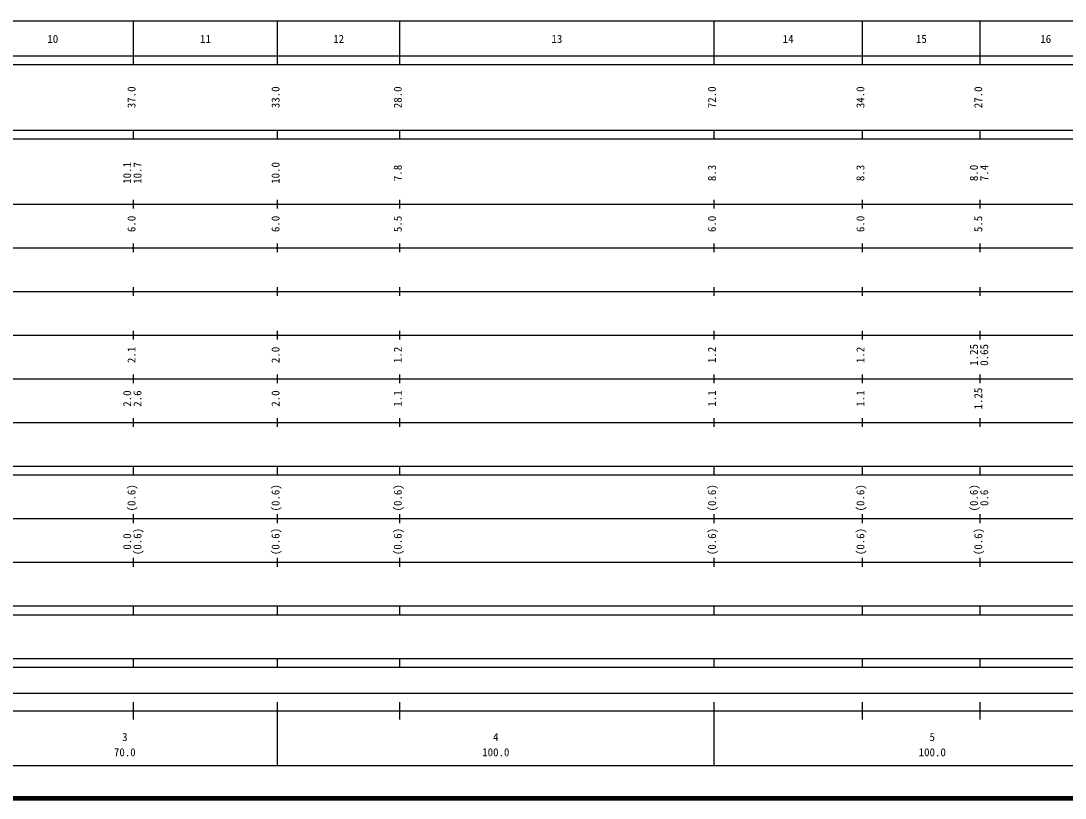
# Model space of a CAD drawing. Units: millimetres on the paper, enlarged 1000 times. Extents: x 40000 to 680000, y 20000 to 380000.
# Drawn here: x 209193 to 448442, y 20000 to 198000 of the extents above; entities that cross this region are included whole.
import ezdxf
from ezdxf.enums import TextEntityAlignment as Align

# ---------------------------------------------------------------- set-up
doc = ezdxf.new("R2010")
doc.units = ezdxf.units.MM
doc.header["$LTSCALE"] = 1000
doc.layers.add('M-TTL', color=2, linetype='Continuous', lineweight=140)
doc.layers.add('M-TTL-BAND', color=7, linetype='Continuous', lineweight=25)
doc.styles.add('ＭＳ ゴシック', font='')
doc.styles.get('ＭＳ ゴシック').set_extended_font_data('MS Gothic')

msp = doc.modelspace()

# ---------------------------------------------------------------- linework, layer by layer
at = {"layer": 'M-TTL'}
msp.add_line((40000, 20000), (680000, 20000), dxfattribs=at)
at = {"layer": 'M-TTL-BAND'}
for p, q in [((68000, 198000), (579000, 198000)), ((235000, 188000), (235000, 198000)), ((268000, 188000), (268000, 198000)), ((296000, 188000), (296000, 198000)), ((368000, 188000), (368000, 198000)), ((402000, 188000), (402000, 198000)), ((429000, 188000), (429000, 198000)), ((40000, 190000), (579000, 190000)), ((40000, 188000), (579000, 188000)), ((40000, 173000), (579000, 173000)), ((235000, 171000), (235000, 173000)), ((268000, 171000), (268000, 173000)), ((296000, 171000), (296000, 173000)), ((368000, 171000), (368000, 173000)), ((402000, 171000), (402000, 173000)), ((429000, 171000), (429000, 173000)), ((40000, 171000), (579000, 171000)), ((40000, 156000), (579000, 156000)), ((235000, 155000), (235000, 157000)), ((268000, 155000), (268000, 157000)), ((296000, 155000), (296000, 157000)), ((368000, 155000), (368000, 157000)), ((402000, 155000), (402000, 157000)), ((429000, 155000), (429000, 157000)), ((46000, 146000), (579000, 146000)), ((235000, 145000), (235000, 147000)), ((268000, 145000), (268000, 147000)), ((296000, 145000), (296000, 147000)), ((368000, 145000), (368000, 147000)), ((402000, 145000), (402000, 147000)), ((429000, 145000), (429000, 147000)), ((235000, 135000), (235000, 137000)), ((268000, 135000), (268000, 137000)), ((296000, 135000), (296000, 137000)), ((368000, 135000), (368000, 137000)), ((402000, 135000), (402000, 137000)), ((429000, 135000), (429000, 137000)), ((52000, 136000), (579000, 136000)), ((235000, 125000), (235000, 127000)), ((268000, 125000), (268000, 127000)), ((296000, 125000), (296000, 127000)), ((368000, 125000), (368000, 127000)), ((402000, 125000), (402000, 127000)), ((429000, 125000), (429000, 127000)), ((46000, 126000), (579000, 126000)), ((52000, 116000), (579000, 116000)), ((235000, 115000), (235000, 117000)), ((268000, 115000), (268000, 117000)), ((296000, 115000), (296000, 117000)), ((368000, 115000), (368000, 117000)), ((402000, 115000), (402000, 117000)), ((429000, 115000), (429000, 117000)), ((46000, 106000), (579000, 106000)), ((235000, 105000), (235000, 107000)), ((268000, 105000), (268000, 107000)), ((296000, 105000), (296000, 107000)), ((368000, 105000), (368000, 107000)), ((402000, 105000), (402000, 107000)), ((429000, 105000), (429000, 107000)), ((40000, 96000), (579000, 96000)), ((235000, 94000), (235000, 96000)), ((268000, 94000), (268000, 96000)), ((296000, 94000), (296000, 96000)), ((368000, 94000), (368000, 96000)), ((402000, 94000), (402000, 96000)), ((429000, 94000), (429000, 96000)), ((40000, 94000), (579000, 94000)), ((49000, 84000), (579000, 84000)), ((235000, 83000), (235000, 85000)), ((268000, 83000), (268000, 85000)), ((296000, 83000), (296000, 85000)), ((368000, 83000), (368000, 85000)), ((402000, 83000), (402000, 85000)), ((429000, 83000), (429000, 85000)), ((235000, 73000), (235000, 75000)), ((268000, 73000), (268000, 75000)), ((296000, 73000), (296000, 75000)), ((368000, 73000), (368000, 75000)), ((402000, 73000), (402000, 75000)), ((429000, 73000), (429000, 75000)), ((40000, 74000), (579000, 74000)), ((40000, 64000), (579000, 64000)), ((235000, 62000), (235000, 64000)), ((268000, 62000), (268000, 64000)), ((296000, 62000), (296000, 64000)), ((368000, 62000), (368000, 64000)), ((402000, 62000), (402000, 64000)), ((429000, 62000), (429000, 64000)), ((40000, 62000), (579000, 62000)), ((40000, 52000), (579000, 52000)), ((235000, 50000), (235000, 52000)), ((268000, 50000), (268000, 52000)), ((296000, 50000), (296000, 52000)), ((368000, 50000), (368000, 52000)), ((402000, 50000), (402000, 52000)), ((429000, 50000), (429000, 52000)), ((40000, 50000), (579000, 50000)), ((71000, 44000), (565000, 44000)), ((235000, 38000), (235000, 42000)), ((268000, 27500), (268000, 42000)), ((296000, 38000), (296000, 42000)), ((368000, 27500), (368000, 42000)), ((402000, 38000), (402000, 42000)), ((429000, 38000), (429000, 42000)), ((40000, 40000), (579000, 40000)), ((68000, 27500), (579000, 27500))]:
    msp.add_line(p, q, dxfattribs=at)

# ---------------------------------------------------------------- texts
at = {"layer": 'M-TTL-BAND', "style": 'ＭＳ ゴシック'}
for s, p in [('10', (216500, 192405)), ('11', (251500, 192405)), ('12', (282000, 192405)), ('13', (332000, 192405)), ('14', (385000, 192405)), ('15', (415500, 192405)), ('16', (444000, 192405)), ('3', (233000, 32523)), ('4', (318000, 32523)), ('5', (418000, 32523)), ('70.0', (233000, 29033)), ('100.0', (318000, 29033)), ('100.0', (418000, 29033))]:
    msp.add_text(s, height=1833, dxfattribs=at).set_placement(p, align=Align.BOTTOM_CENTER)
for s, p in [('37.0', (236000, 180500)), ('33.0', (269000, 180500)), ('28.0', (297000, 180500)), ('72.0', (369000, 180500)), ('34.0', (403000, 180500)), ('27.0', (430000, 180500)), ('10.1', (235000, 163174)), ('10.7', (237370, 163174)), ('10.0', (269000, 163174)), ('7.8', (297000, 163174)), ('8.3', (369000, 163174)), ('8.3', (403000, 163174)), ('8.0', (429000, 163174)), ('7.4', (431370, 163174)), ('6.0', (236000, 151500)), ('6.0', (269000, 151500)), ('5.5', (297000, 151500)), ('6.0', (369000, 151500)), ('6.0', (403000, 151500)), ('5.5', (430000, 151500)), ('2.1', (236000, 121500)), ('2.0', (269000, 121500)), ('1.2', (297000, 121500)), ('1.2', (369000, 121500)), ('1.2', (403000, 121500)), ('1.25', (429000, 121500)), ('0.65', (431370, 121500)), ('2.0', (235000, 111500)), ('2.6', (237370, 111500)), ('2.0', (269000, 111500)), ('1.1', (297000, 111500)), ('1.1', (369000, 111500)), ('1.1', (403000, 111500)), ('1.25', (430000, 111500)), ('(0.6)', (236000, 88764)), ('(0.6)', (269000, 88764)), ('(0.6)', (297000, 88764)), ('(0.6)', (369000, 88764)), ('(0.6)', (403000, 88764)), ('(0.6)', (429000, 88764)), ('0.6', (431370, 88764)), ('(0.6)', (237370, 78764)), ('(0.6)', (269000, 78764)), ('(0.6)', (297000, 78764)), ('(0.6)', (369000, 78764)), ('(0.6)', (403000, 78764)), ('(0.6)', (430000, 78764)), ('0.0', (235000, 78764))]:
    msp.add_text(s, height=1833, rotation=90, dxfattribs=at).set_placement(p, align=Align.BOTTOM_CENTER)

doc.saveas('drawing.dxf')
